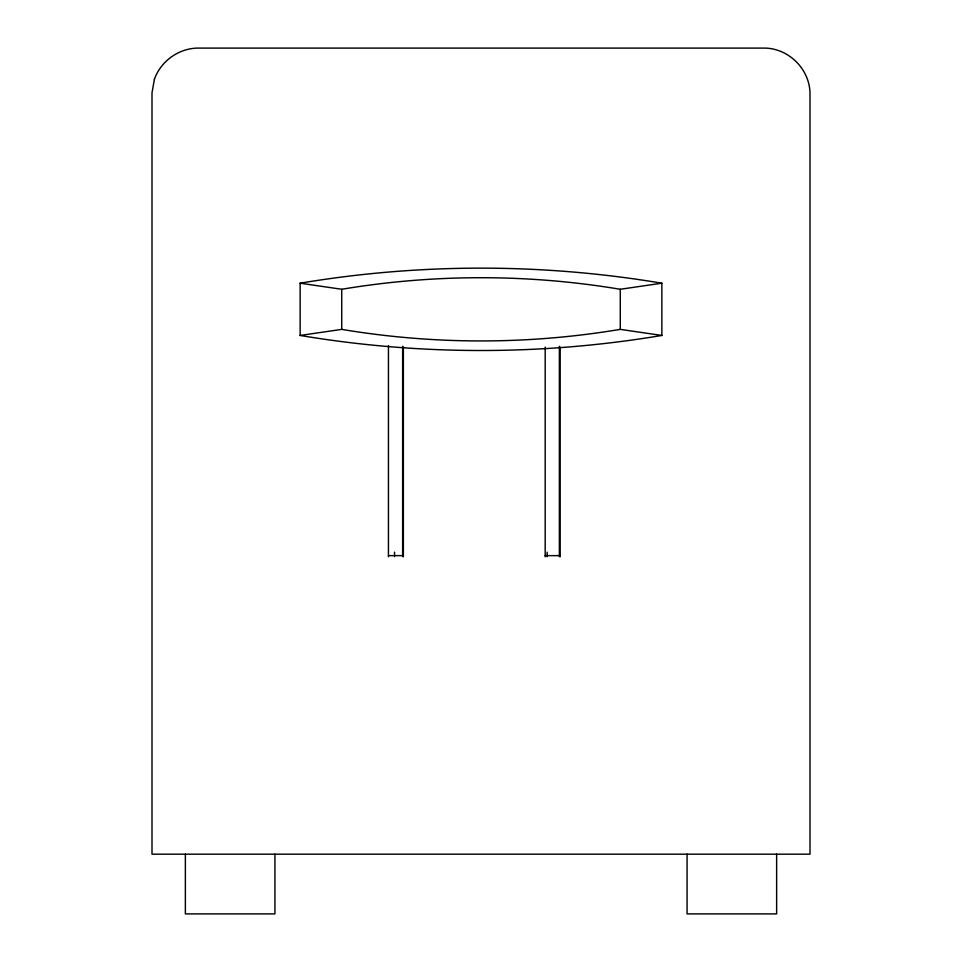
<?xml version="1.0" encoding="UTF-8"?>
<svg xmlns="http://www.w3.org/2000/svg" width="962" height="962" viewBox="0 0 962 962"><rect width="100%" height="100%" fill="white"/><g stroke="black" fill="none" stroke-linecap="round" stroke-linejoin="round"><path stroke-width="1.44" d="M300.144 335.449L341.738 329.377A844.696 844.696 0 0 0 620.262 329.377L661.856 335.449L661.856 283.201A1093.602 1093.602 0 0 0 300.144 283.201L300.144 335.449A1093.602 1093.602 0 0 0 661.856 335.449M300.144 283.201L341.738 289.273A844.696 844.696 0 0 1 620.262 289.273L661.856 283.201M388.444 555.639L403.367 555.639M545.189 555.639L560.112 555.639M776.635 854.184L776.635 913.9L687.072 913.9L687.072 854.184M620.262 289.273L620.262 329.377M560.112 347.041L560.112 556.806M559.367 346.284L559.367 556.577M547.174 552.164L547.174 556.673M545.189 347.102L545.189 556.806M403.367 347.102L403.367 556.806M402.633 346.284L402.633 556.577M394.552 552.164L394.552 556.673M388.444 345.611L388.444 556.806M341.738 289.273L341.738 329.377M274.928 854.184L274.928 913.9L185.365 913.9L185.365 854.184M154.425 79.173L151.996 92.881L151.996 854.184L810.004 854.184L810.004 92.881C809.379 69.096 789.008 48.725 765.223 48.1L196.777 48.1C177.91 48.882 160.834 61.4 154.425 79.173"/></g></svg>
